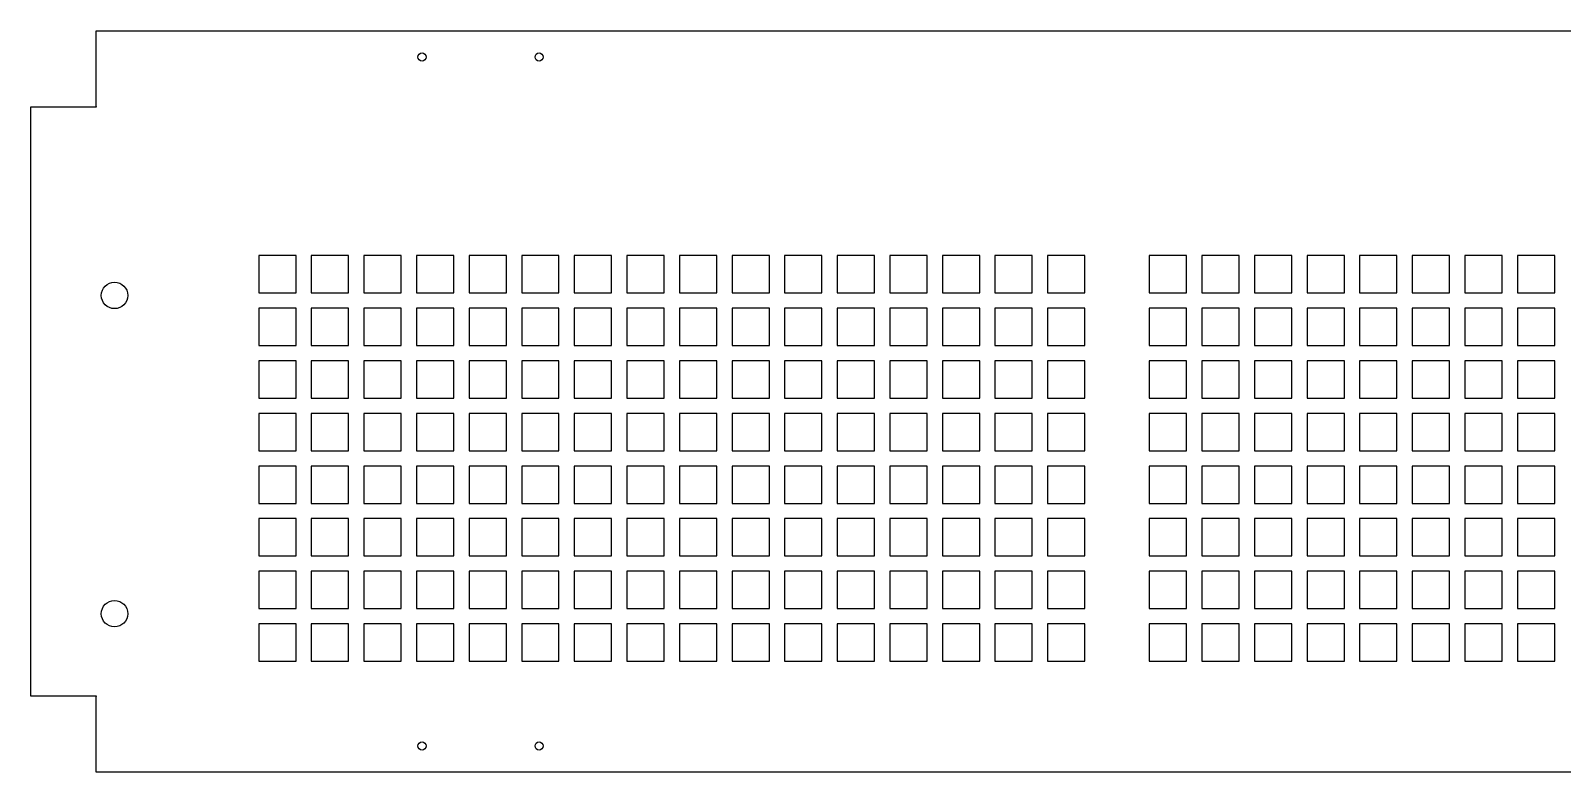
# Model space of a CAD drawing. Header units: inches. Extents: x -18.1 to 18.1, y -4.4 to 4.4.
# Drawn here: x -18.05 to 0, y -4.37 to 4.37 of the extents above; entities that cross this region are included whole.
import ezdxf

# ---------------------------------------------------------------- set-up
doc = ezdxf.new("R2010")
doc.units = ezdxf.units.IN
doc.header["$MEASUREMENT"] = 0

msp = doc.modelspace()

# ---------------------------------------------------------------- linework, layer by layer
at = {"color": 7, "linetype": 'Continuous', "lineweight": 25}
for p, q in [((-17.282, 3.476), (-17.282, 4.369)), ((-17.282, 4.369), (17.282, 4.369)), ((-18.054, -3.47), (-18.054, 3.47)), ((-18.054, 3.47), (-17.279, 3.47)), ((-17.279, 3.476), (-17.282, 3.476)), ((-17.279, 3.47), (-17.279, 3.476)), ((-14.925, 1.72), (-15.365, 1.72)), ((-15.365, 1.72), (-15.365, 1.28)), ((-14.925, 1.28), (-14.925, 1.72)), ((-14.305, 1.72), (-14.745, 1.72)), ((-14.745, 1.72), (-14.745, 1.28)), ((-14.305, 1.28), (-14.305, 1.72)), ((-13.685, 1.72), (-14.125, 1.72)), ((-14.125, 1.72), (-14.125, 1.28)), ((-13.685, 1.28), (-13.685, 1.72)), ((-13.065, 1.72), (-13.505, 1.72)), ((-13.505, 1.72), (-13.505, 1.28)), ((-13.065, 1.28), (-13.065, 1.72)), ((-12.445, 1.72), (-12.885, 1.72)), ((-12.885, 1.72), (-12.885, 1.28)), ((-12.445, 1.28), (-12.445, 1.72)), ((-11.825, 1.72), (-12.265, 1.72)), ((-12.265, 1.72), (-12.265, 1.28)), ((-11.825, 1.28), (-11.825, 1.72)), ((-11.205, 1.72), (-11.645, 1.72)), ((-11.645, 1.72), (-11.645, 1.28)), ((-11.205, 1.28), (-11.205, 1.72)), ((-10.585, 1.72), (-11.025, 1.72)), ((-11.025, 1.72), (-11.025, 1.28)), ((-10.585, 1.28), (-10.585, 1.72)), ((-9.965, 1.72), (-10.405, 1.72)), ((-10.405, 1.72), (-10.405, 1.28)), ((-9.965, 1.28), (-9.965, 1.72)), ((-9.345, 1.72), (-9.785, 1.72)), ((-9.785, 1.72), (-9.785, 1.28)), ((-9.345, 1.28), (-9.345, 1.72)), ((-8.725, 1.72), (-9.165, 1.72)), ((-9.165, 1.72), (-9.165, 1.28)), ((-8.725, 1.28), (-8.725, 1.72)), ((-8.105, 1.72), (-8.545, 1.72)), ((-8.545, 1.72), (-8.545, 1.28)), ((-8.105, 1.28), (-8.105, 1.72)), ((-7.485, 1.72), (-7.925, 1.72)), ((-7.925, 1.72), (-7.925, 1.28)), ((-7.485, 1.28), (-7.485, 1.72)), ((-6.865, 1.72), (-7.305, 1.72)), ((-7.305, 1.72), (-7.305, 1.28)), ((-6.865, 1.28), (-6.865, 1.72)), ((-6.245, 1.72), (-6.685, 1.72)), ((-6.685, 1.72), (-6.685, 1.28)), ((-6.245, 1.28), (-6.245, 1.72)), ((-5.625, 1.72), (-6.065, 1.72)), ((-6.065, 1.72), (-6.065, 1.28)), ((-5.625, 1.28), (-5.625, 1.72)), ((-4.425, 1.72), (-4.865, 1.72)), ((-4.865, 1.72), (-4.865, 1.28)), ((-4.425, 1.28), (-4.425, 1.72)), ((-3.805, 1.72), (-4.245, 1.72)), ((-4.245, 1.72), (-4.245, 1.28)), ((-3.805, 1.28), (-3.805, 1.72)), ((-3.185, 1.72), (-3.625, 1.72)), ((-3.625, 1.72), (-3.625, 1.28)), ((-3.185, 1.28), (-3.185, 1.72)), ((-2.565, 1.72), (-3.005, 1.72)), ((-3.005, 1.72), (-3.005, 1.28)), ((-2.565, 1.28), (-2.565, 1.72)), ((-1.945, 1.72), (-2.385, 1.72)), ((-2.385, 1.72), (-2.385, 1.28)), ((-1.945, 1.28), (-1.945, 1.72)), ((-1.325, 1.72), (-1.765, 1.72)), ((-1.765, 1.72), (-1.765, 1.28)), ((-1.325, 1.28), (-1.325, 1.72)), ((-0.705, 1.72), (-1.145, 1.72)), ((-1.145, 1.72), (-1.145, 1.28)), ((-0.705, 1.28), (-0.705, 1.72)), ((-0.085, 1.72), (-0.525, 1.72)), ((-0.525, 1.72), (-0.525, 1.28)), ((-0.085, 1.28), (-0.085, 1.72)), ((-15.365, 1.28), (-14.925, 1.28)), ((-14.745, 1.28), (-14.305, 1.28)), ((-14.125, 1.28), (-13.685, 1.28)), ((-13.505, 1.28), (-13.065, 1.28)), ((-12.885, 1.28), (-12.445, 1.28)), ((-12.265, 1.28), (-11.825, 1.28)), ((-11.645, 1.28), (-11.205, 1.28)), ((-11.025, 1.28), (-10.585, 1.28)), ((-10.405, 1.28), (-9.965, 1.28)), ((-9.785, 1.28), (-9.345, 1.28)), ((-9.165, 1.28), (-8.725, 1.28)), ((-8.545, 1.28), (-8.105, 1.28)), ((-7.925, 1.28), (-7.485, 1.28)), ((-7.305, 1.28), (-6.865, 1.28)), ((-6.685, 1.28), (-6.245, 1.28)), ((-6.065, 1.28), (-5.625, 1.28)), ((-4.865, 1.28), (-4.425, 1.28)), ((-4.245, 1.28), (-3.805, 1.28)), ((-3.625, 1.28), (-3.185, 1.28)), ((-3.005, 1.28), (-2.565, 1.28)), ((-2.385, 1.28), (-1.945, 1.28)), ((-1.765, 1.28), (-1.325, 1.28)), ((-1.145, 1.28), (-0.705, 1.28)), ((-0.525, 1.28), (-0.085, 1.28)), ((-14.925, 1.1), (-15.365, 1.1)), ((-15.365, 1.1), (-15.365, 0.66)), ((-14.925, 0.66), (-14.925, 1.1)), ((-14.305, 1.1), (-14.745, 1.1)), ((-14.745, 1.1), (-14.745, 0.66)), ((-14.305, 0.66), (-14.305, 1.1)), ((-13.685, 1.1), (-14.125, 1.1)), ((-14.125, 1.1), (-14.125, 0.66)), ((-13.685, 0.66), (-13.685, 1.1)), ((-13.065, 1.1), (-13.505, 1.1)), ((-13.505, 1.1), (-13.505, 0.66)), ((-13.065, 0.66), (-13.065, 1.1)), ((-12.445, 1.1), (-12.885, 1.1)), ((-12.885, 1.1), (-12.885, 0.66)), ((-12.445, 0.66), (-12.445, 1.1)), ((-11.825, 1.1), (-12.265, 1.1)), ((-12.265, 1.1), (-12.265, 0.66)), ((-11.825, 0.66), (-11.825, 1.1)), ((-11.205, 1.1), (-11.645, 1.1)), ((-11.645, 1.1), (-11.645, 0.66)), ((-11.205, 0.66), (-11.205, 1.1)), ((-10.585, 1.1), (-11.025, 1.1)), ((-11.025, 1.1), (-11.025, 0.66)), ((-10.585, 0.66), (-10.585, 1.1)), ((-9.965, 1.1), (-10.405, 1.1)), ((-10.405, 1.1), (-10.405, 0.66)), ((-9.965, 0.66), (-9.965, 1.1)), ((-9.345, 1.1), (-9.785, 1.1)), ((-9.785, 1.1), (-9.785, 0.66)), ((-9.345, 0.66), (-9.345, 1.1)), ((-8.725, 1.1), (-9.165, 1.1)), ((-9.165, 1.1), (-9.165, 0.66)), ((-8.725, 0.66), (-8.725, 1.1)), ((-8.105, 1.1), (-8.545, 1.1)), ((-8.545, 1.1), (-8.545, 0.66)), ((-8.105, 0.66), (-8.105, 1.1)), ((-7.485, 1.1), (-7.925, 1.1)), ((-7.925, 1.1), (-7.925, 0.66)), ((-7.485, 0.66), (-7.485, 1.1)), ((-6.865, 1.1), (-7.305, 1.1)), ((-7.305, 1.1), (-7.305, 0.66)), ((-6.865, 0.66), (-6.865, 1.1)), ((-6.245, 1.1), (-6.685, 1.1)), ((-6.685, 1.1), (-6.685, 0.66)), ((-6.245, 0.66), (-6.245, 1.1)), ((-5.625, 1.1), (-6.065, 1.1)), ((-6.065, 1.1), (-6.065, 0.66)), ((-5.625, 0.66), (-5.625, 1.1)), ((-4.425, 1.1), (-4.865, 1.1)), ((-4.865, 1.1), (-4.865, 0.66)), ((-4.425, 0.66), (-4.425, 1.1)), ((-3.805, 1.1), (-4.245, 1.1)), ((-4.245, 1.1), (-4.245, 0.66)), ((-3.805, 0.66), (-3.805, 1.1)), ((-3.185, 1.1), (-3.625, 1.1)), ((-3.625, 1.1), (-3.625, 0.66)), ((-3.185, 0.66), (-3.185, 1.1)), ((-2.565, 1.1), (-3.005, 1.1)), ((-3.005, 1.1), (-3.005, 0.66)), ((-2.565, 0.66), (-2.565, 1.1)), ((-1.945, 1.1), (-2.385, 1.1)), ((-2.385, 1.1), (-2.385, 0.66)), ((-1.945, 0.66), (-1.945, 1.1)), ((-1.325, 1.1), (-1.765, 1.1)), ((-1.765, 1.1), (-1.765, 0.66)), ((-1.325, 0.66), (-1.325, 1.1)), ((-0.705, 1.1), (-1.145, 1.1)), ((-1.145, 1.1), (-1.145, 0.66)), ((-0.705, 0.66), (-0.705, 1.1)), ((-0.085, 1.1), (-0.525, 1.1)), ((-0.525, 1.1), (-0.525, 0.66)), ((-0.085, 0.66), (-0.085, 1.1)), ((-15.365, 0.66), (-14.925, 0.66)), ((-14.745, 0.66), (-14.305, 0.66)), ((-14.125, 0.66), (-13.685, 0.66)), ((-13.505, 0.66), (-13.065, 0.66)), ((-12.885, 0.66), (-12.445, 0.66)), ((-12.265, 0.66), (-11.825, 0.66)), ((-11.645, 0.66), (-11.205, 0.66)), ((-11.025, 0.66), (-10.585, 0.66)), ((-10.405, 0.66), (-9.965, 0.66)), ((-9.785, 0.66), (-9.345, 0.66)), ((-9.165, 0.66), (-8.725, 0.66)), ((-8.545, 0.66), (-8.105, 0.66)), ((-7.925, 0.66), (-7.485, 0.66)), ((-7.305, 0.66), (-6.865, 0.66)), ((-6.685, 0.66), (-6.245, 0.66)), ((-6.065, 0.66), (-5.625, 0.66)), ((-4.865, 0.66), (-4.425, 0.66)), ((-4.245, 0.66), (-3.805, 0.66)), ((-3.625, 0.66), (-3.185, 0.66)), ((-3.005, 0.66), (-2.565, 0.66)), ((-2.385, 0.66), (-1.945, 0.66)), ((-1.765, 0.66), (-1.325, 0.66)), ((-1.145, 0.66), (-0.705, 0.66)), ((-0.525, 0.66), (-0.085, 0.66)), ((-14.925, 0.48), (-15.365, 0.48)), ((-15.365, 0.48), (-15.365, 0.04)), ((-14.925, 0.04), (-14.925, 0.48)), ((-14.305, 0.48), (-14.745, 0.48)), ((-14.745, 0.48), (-14.745, 0.04)), ((-14.305, 0.04), (-14.305, 0.48)), ((-13.685, 0.48), (-14.125, 0.48)), ((-14.125, 0.48), (-14.125, 0.04)), ((-13.685, 0.04), (-13.685, 0.48)), ((-13.065, 0.48), (-13.505, 0.48)), ((-13.505, 0.48), (-13.505, 0.04)), ((-13.065, 0.04), (-13.065, 0.48)), ((-12.445, 0.48), (-12.885, 0.48)), ((-12.885, 0.48), (-12.885, 0.04)), ((-12.445, 0.04), (-12.445, 0.48)), ((-11.825, 0.48), (-12.265, 0.48)), ((-12.265, 0.48), (-12.265, 0.04)), ((-11.825, 0.04), (-11.825, 0.48)), ((-11.205, 0.48), (-11.645, 0.48)), ((-11.645, 0.48), (-11.645, 0.04)), ((-11.205, 0.04), (-11.205, 0.48)), ((-10.585, 0.48), (-11.025, 0.48)), ((-11.025, 0.48), (-11.025, 0.04)), ((-10.585, 0.04), (-10.585, 0.48)), ((-9.965, 0.48), (-10.405, 0.48)), ((-10.405, 0.48), (-10.405, 0.04)), ((-9.965, 0.04), (-9.965, 0.48)), ((-9.345, 0.48), (-9.785, 0.48)), ((-9.785, 0.48), (-9.785, 0.04)), ((-9.345, 0.04), (-9.345, 0.48)), ((-8.725, 0.48), (-9.165, 0.48)), ((-9.165, 0.48), (-9.165, 0.04)), ((-8.725, 0.04), (-8.725, 0.48)), ((-8.105, 0.48), (-8.545, 0.48)), ((-8.545, 0.48), (-8.545, 0.04)), ((-8.105, 0.04), (-8.105, 0.48)), ((-7.485, 0.48), (-7.925, 0.48)), ((-7.925, 0.48), (-7.925, 0.04)), ((-7.485, 0.04), (-7.485, 0.48)), ((-6.865, 0.48), (-7.305, 0.48)), ((-7.305, 0.48), (-7.305, 0.04)), ((-6.865, 0.04), (-6.865, 0.48)), ((-6.245, 0.48), (-6.685, 0.48)), ((-6.685, 0.48), (-6.685, 0.04)), ((-6.245, 0.04), (-6.245, 0.48)), ((-5.625, 0.48), (-6.065, 0.48)), ((-6.065, 0.48), (-6.065, 0.04)), ((-5.625, 0.04), (-5.625, 0.48)), ((-4.425, 0.48), (-4.865, 0.48)), ((-4.865, 0.48), (-4.865, 0.04)), ((-4.425, 0.04), (-4.425, 0.48)), ((-3.805, 0.48), (-4.245, 0.48)), ((-4.245, 0.48), (-4.245, 0.04)), ((-3.805, 0.04), (-3.805, 0.48)), ((-3.185, 0.48), (-3.625, 0.48)), ((-3.625, 0.48), (-3.625, 0.04)), ((-3.185, 0.04), (-3.185, 0.48)), ((-2.565, 0.48), (-3.005, 0.48)), ((-3.005, 0.48), (-3.005, 0.04)), ((-2.565, 0.04), (-2.565, 0.48)), ((-1.945, 0.48), (-2.385, 0.48)), ((-2.385, 0.48), (-2.385, 0.04)), ((-1.945, 0.04), (-1.945, 0.48)), ((-1.325, 0.48), (-1.765, 0.48)), ((-1.765, 0.48), (-1.765, 0.04)), ((-1.325, 0.04), (-1.325, 0.48)), ((-0.705, 0.48), (-1.145, 0.48)), ((-1.145, 0.48), (-1.145, 0.04)), ((-0.705, 0.04), (-0.705, 0.48)), ((-0.085, 0.48), (-0.525, 0.48)), ((-0.525, 0.48), (-0.525, 0.04)), ((-0.085, 0.04), (-0.085, 0.48)), ((-15.365, 0.04), (-14.925, 0.04)), ((-14.745, 0.04), (-14.305, 0.04)), ((-14.125, 0.04), (-13.685, 0.04)), ((-13.505, 0.04), (-13.065, 0.04)), ((-12.885, 0.04), (-12.445, 0.04)), ((-12.265, 0.04), (-11.825, 0.04)), ((-11.645, 0.04), (-11.205, 0.04)), ((-11.025, 0.04), (-10.585, 0.04)), ((-10.405, 0.04), (-9.965, 0.04)), ((-9.785, 0.04), (-9.345, 0.04)), ((-9.165, 0.04), (-8.725, 0.04)), ((-8.545, 0.04), (-8.105, 0.04)), ((-7.925, 0.04), (-7.485, 0.04)), ((-7.305, 0.04), (-6.865, 0.04)), ((-6.685, 0.04), (-6.245, 0.04)), ((-6.065, 0.04), (-5.625, 0.04)), ((-4.865, 0.04), (-4.425, 0.04)), ((-4.245, 0.04), (-3.805, 0.04)), ((-3.625, 0.04), (-3.185, 0.04)), ((-3.005, 0.04), (-2.565, 0.04)), ((-2.385, 0.04), (-1.945, 0.04)), ((-1.765, 0.04), (-1.325, 0.04)), ((-1.145, 0.04), (-0.705, 0.04)), ((-0.525, 0.04), (-0.085, 0.04)), ((-14.925, -0.14), (-15.365, -0.14)), ((-15.365, -0.14), (-15.365, -0.58)), ((-14.925, -0.58), (-14.925, -0.14)), ((-14.305, -0.14), (-14.745, -0.14)), ((-14.745, -0.14), (-14.745, -0.58)), ((-14.305, -0.58), (-14.305, -0.14)), ((-13.685, -0.14), (-14.125, -0.14)), ((-14.125, -0.14), (-14.125, -0.58)), ((-13.685, -0.58), (-13.685, -0.14)), ((-13.065, -0.14), (-13.505, -0.14)), ((-13.505, -0.14), (-13.505, -0.58)), ((-13.065, -0.58), (-13.065, -0.14)), ((-12.445, -0.14), (-12.885, -0.14)), ((-12.885, -0.14), (-12.885, -0.58)), ((-12.445, -0.58), (-12.445, -0.14)), ((-11.825, -0.14), (-12.265, -0.14)), ((-12.265, -0.14), (-12.265, -0.58)), ((-11.825, -0.58), (-11.825, -0.14)), ((-11.205, -0.14), (-11.645, -0.14)), ((-11.645, -0.14), (-11.645, -0.58)), ((-11.205, -0.58), (-11.205, -0.14)), ((-10.585, -0.14), (-11.025, -0.14)), ((-11.025, -0.14), (-11.025, -0.58)), ((-10.585, -0.58), (-10.585, -0.14)), ((-9.965, -0.14), (-10.405, -0.14)), ((-10.405, -0.14), (-10.405, -0.58)), ((-9.965, -0.58), (-9.965, -0.14)), ((-9.345, -0.14), (-9.785, -0.14)), ((-9.785, -0.14), (-9.785, -0.58)), ((-9.345, -0.58), (-9.345, -0.14)), ((-8.725, -0.14), (-9.165, -0.14)), ((-9.165, -0.14), (-9.165, -0.58)), ((-8.725, -0.58), (-8.725, -0.14)), ((-8.105, -0.14), (-8.545, -0.14)), ((-8.545, -0.14), (-8.545, -0.58)), ((-8.105, -0.58), (-8.105, -0.14)), ((-7.485, -0.14), (-7.925, -0.14)), ((-7.925, -0.14), (-7.925, -0.58)), ((-7.485, -0.58), (-7.485, -0.14)), ((-6.865, -0.14), (-7.305, -0.14)), ((-7.305, -0.14), (-7.305, -0.58)), ((-6.865, -0.58), (-6.865, -0.14)), ((-6.245, -0.14), (-6.685, -0.14)), ((-6.685, -0.14), (-6.685, -0.58)), ((-6.245, -0.58), (-6.245, -0.14)), ((-5.625, -0.14), (-6.065, -0.14)), ((-6.065, -0.14), (-6.065, -0.58)), ((-5.625, -0.58), (-5.625, -0.14)), ((-4.425, -0.14), (-4.865, -0.14)), ((-4.865, -0.14), (-4.865, -0.58)), ((-4.425, -0.58), (-4.425, -0.14)), ((-3.805, -0.14), (-4.245, -0.14)), ((-4.245, -0.14), (-4.245, -0.58)), ((-3.805, -0.58), (-3.805, -0.14)), ((-3.185, -0.14), (-3.625, -0.14)), ((-3.625, -0.14), (-3.625, -0.58)), ((-3.185, -0.58), (-3.185, -0.14)), ((-2.565, -0.14), (-3.005, -0.14)), ((-3.005, -0.14), (-3.005, -0.58)), ((-2.565, -0.58), (-2.565, -0.14)), ((-1.945, -0.14), (-2.385, -0.14)), ((-2.385, -0.14), (-2.385, -0.58)), ((-1.945, -0.58), (-1.945, -0.14)), ((-1.325, -0.14), (-1.765, -0.14)), ((-1.765, -0.14), (-1.765, -0.58)), ((-1.325, -0.58), (-1.325, -0.14)), ((-0.705, -0.14), (-1.145, -0.14)), ((-1.145, -0.14), (-1.145, -0.58)), ((-0.705, -0.58), (-0.705, -0.14)), ((-0.085, -0.14), (-0.525, -0.14)), ((-0.525, -0.14), (-0.525, -0.58)), ((-0.085, -0.58), (-0.085, -0.14)), ((-15.365, -0.58), (-14.925, -0.58)), ((-14.745, -0.58), (-14.305, -0.58)), ((-14.125, -0.58), (-13.685, -0.58)), ((-13.505, -0.58), (-13.065, -0.58)), ((-12.885, -0.58), (-12.445, -0.58)), ((-12.265, -0.58), (-11.825, -0.58)), ((-11.645, -0.58), (-11.205, -0.58)), ((-11.025, -0.58), (-10.585, -0.58)), ((-10.405, -0.58), (-9.965, -0.58)), ((-9.785, -0.58), (-9.345, -0.58)), ((-9.165, -0.58), (-8.725, -0.58)), ((-8.545, -0.58), (-8.105, -0.58)), ((-7.925, -0.58), (-7.485, -0.58)), ((-7.305, -0.58), (-6.865, -0.58)), ((-6.685, -0.58), (-6.245, -0.58)), ((-6.065, -0.58), (-5.625, -0.58)), ((-4.865, -0.58), (-4.425, -0.58)), ((-4.245, -0.58), (-3.805, -0.58)), ((-3.625, -0.58), (-3.185, -0.58)), ((-3.005, -0.58), (-2.565, -0.58)), ((-2.385, -0.58), (-1.945, -0.58)), ((-1.765, -0.58), (-1.325, -0.58)), ((-1.145, -0.58), (-0.705, -0.58)), ((-0.525, -0.58), (-0.085, -0.58)), ((-14.925, -0.76), (-15.365, -0.76)), ((-15.365, -0.76), (-15.365, -1.2)), ((-14.925, -1.2), (-14.925, -0.76)), ((-14.305, -0.76), (-14.745, -0.76)), ((-14.745, -0.76), (-14.745, -1.2)), ((-14.305, -1.2), (-14.305, -0.76)), ((-13.685, -0.76), (-14.125, -0.76)), ((-14.125, -0.76), (-14.125, -1.2)), ((-13.685, -1.2), (-13.685, -0.76)), ((-13.065, -0.76), (-13.505, -0.76)), ((-13.505, -0.76), (-13.505, -1.2)), ((-13.065, -1.2), (-13.065, -0.76)), ((-12.445, -0.76), (-12.885, -0.76)), ((-12.885, -0.76), (-12.885, -1.2)), ((-12.445, -1.2), (-12.445, -0.76)), ((-11.825, -0.76), (-12.265, -0.76)), ((-12.265, -0.76), (-12.265, -1.2)), ((-11.825, -1.2), (-11.825, -0.76)), ((-11.205, -0.76), (-11.645, -0.76)), ((-11.645, -0.76), (-11.645, -1.2)), ((-11.205, -1.2), (-11.205, -0.76)), ((-10.585, -0.76), (-11.025, -0.76)), ((-11.025, -0.76), (-11.025, -1.2)), ((-10.585, -1.2), (-10.585, -0.76)), ((-9.965, -0.76), (-10.405, -0.76)), ((-10.405, -0.76), (-10.405, -1.2)), ((-9.965, -1.2), (-9.965, -0.76)), ((-9.345, -0.76), (-9.785, -0.76)), ((-9.785, -0.76), (-9.785, -1.2)), ((-9.345, -1.2), (-9.345, -0.76)), ((-8.725, -0.76), (-9.165, -0.76)), ((-9.165, -0.76), (-9.165, -1.2)), ((-8.725, -1.2), (-8.725, -0.76)), ((-8.105, -0.76), (-8.545, -0.76)), ((-8.545, -0.76), (-8.545, -1.2)), ((-8.105, -1.2), (-8.105, -0.76)), ((-7.485, -0.76), (-7.925, -0.76)), ((-7.925, -0.76), (-7.925, -1.2)), ((-7.485, -1.2), (-7.485, -0.76)), ((-6.865, -0.76), (-7.305, -0.76)), ((-7.305, -0.76), (-7.305, -1.2)), ((-6.865, -1.2), (-6.865, -0.76)), ((-6.245, -0.76), (-6.685, -0.76)), ((-6.685, -0.76), (-6.685, -1.2)), ((-6.245, -1.2), (-6.245, -0.76)), ((-5.625, -0.76), (-6.065, -0.76)), ((-6.065, -0.76), (-6.065, -1.2)), ((-5.625, -1.2), (-5.625, -0.76)), ((-4.425, -0.76), (-4.865, -0.76)), ((-4.865, -0.76), (-4.865, -1.2)), ((-4.425, -1.2), (-4.425, -0.76)), ((-3.805, -0.76), (-4.245, -0.76)), ((-4.245, -0.76), (-4.245, -1.2)), ((-3.805, -1.2), (-3.805, -0.76)), ((-3.185, -0.76), (-3.625, -0.76)), ((-3.625, -0.76), (-3.625, -1.2)), ((-3.185, -1.2), (-3.185, -0.76)), ((-2.565, -0.76), (-3.005, -0.76)), ((-3.005, -0.76), (-3.005, -1.2)), ((-2.565, -1.2), (-2.565, -0.76)), ((-1.945, -0.76), (-2.385, -0.76)), ((-2.385, -0.76), (-2.385, -1.2)), ((-1.945, -1.2), (-1.945, -0.76)), ((-1.325, -0.76), (-1.765, -0.76)), ((-1.765, -0.76), (-1.765, -1.2)), ((-1.325, -1.2), (-1.325, -0.76)), ((-0.705, -0.76), (-1.145, -0.76)), ((-1.145, -0.76), (-1.145, -1.2)), ((-0.705, -1.2), (-0.705, -0.76)), ((-0.085, -0.76), (-0.525, -0.76)), ((-0.525, -0.76), (-0.525, -1.2)), ((-0.085, -1.2), (-0.085, -0.76)), ((-15.365, -1.2), (-14.925, -1.2)), ((-14.745, -1.2), (-14.305, -1.2)), ((-14.125, -1.2), (-13.685, -1.2)), ((-13.505, -1.2), (-13.065, -1.2)), ((-12.885, -1.2), (-12.445, -1.2)), ((-12.265, -1.2), (-11.825, -1.2)), ((-11.645, -1.2), (-11.205, -1.2)), ((-11.025, -1.2), (-10.585, -1.2)), ((-10.405, -1.2), (-9.965, -1.2)), ((-9.785, -1.2), (-9.345, -1.2)), ((-9.165, -1.2), (-8.725, -1.2)), ((-8.545, -1.2), (-8.105, -1.2)), ((-7.925, -1.2), (-7.485, -1.2)), ((-7.305, -1.2), (-6.865, -1.2)), ((-6.685, -1.2), (-6.245, -1.2)), ((-6.065, -1.2), (-5.625, -1.2)), ((-4.865, -1.2), (-4.425, -1.2)), ((-4.245, -1.2), (-3.805, -1.2)), ((-3.625, -1.2), (-3.185, -1.2)), ((-3.005, -1.2), (-2.565, -1.2)), ((-2.385, -1.2), (-1.945, -1.2)), ((-1.765, -1.2), (-1.325, -1.2)), ((-1.145, -1.2), (-0.705, -1.2)), ((-0.525, -1.2), (-0.085, -1.2)), ((-14.925, -1.38), (-15.365, -1.38)), ((-15.365, -1.38), (-15.365, -1.82)), ((-14.925, -1.82), (-14.925, -1.38)), ((-14.305, -1.38), (-14.745, -1.38)), ((-14.745, -1.38), (-14.745, -1.82)), ((-14.305, -1.82), (-14.305, -1.38)), ((-13.685, -1.38), (-14.125, -1.38)), ((-14.125, -1.38), (-14.125, -1.82)), ((-13.685, -1.82), (-13.685, -1.38)), ((-13.065, -1.38), (-13.505, -1.38)), ((-13.505, -1.38), (-13.505, -1.82)), ((-13.065, -1.82), (-13.065, -1.38)), ((-12.445, -1.38), (-12.885, -1.38)), ((-12.885, -1.38), (-12.885, -1.82)), ((-12.445, -1.82), (-12.445, -1.38)), ((-11.825, -1.38), (-12.265, -1.38)), ((-12.265, -1.38), (-12.265, -1.82)), ((-11.825, -1.82), (-11.825, -1.38)), ((-11.205, -1.38), (-11.645, -1.38)), ((-11.645, -1.38), (-11.645, -1.82)), ((-11.205, -1.82), (-11.205, -1.38)), ((-10.585, -1.38), (-11.025, -1.38)), ((-11.025, -1.38), (-11.025, -1.82)), ((-10.585, -1.82), (-10.585, -1.38)), ((-9.965, -1.38), (-10.405, -1.38)), ((-10.405, -1.38), (-10.405, -1.82)), ((-9.965, -1.82), (-9.965, -1.38)), ((-9.345, -1.38), (-9.785, -1.38)), ((-9.785, -1.38), (-9.785, -1.82)), ((-9.345, -1.82), (-9.345, -1.38)), ((-8.725, -1.38), (-9.165, -1.38)), ((-9.165, -1.38), (-9.165, -1.82)), ((-8.725, -1.82), (-8.725, -1.38)), ((-8.105, -1.38), (-8.545, -1.38)), ((-8.545, -1.38), (-8.545, -1.82)), ((-8.105, -1.82), (-8.105, -1.38)), ((-7.485, -1.38), (-7.925, -1.38)), ((-7.925, -1.38), (-7.925, -1.82)), ((-7.485, -1.82), (-7.485, -1.38)), ((-6.865, -1.38), (-7.305, -1.38)), ((-7.305, -1.38), (-7.305, -1.82)), ((-6.865, -1.82), (-6.865, -1.38)), ((-6.245, -1.38), (-6.685, -1.38)), ((-6.685, -1.38), (-6.685, -1.82)), ((-6.245, -1.82), (-6.245, -1.38)), ((-5.625, -1.38), (-6.065, -1.38)), ((-6.065, -1.38), (-6.065, -1.82)), ((-5.625, -1.82), (-5.625, -1.38)), ((-4.425, -1.38), (-4.865, -1.38)), ((-4.865, -1.38), (-4.865, -1.82)), ((-4.425, -1.82), (-4.425, -1.38)), ((-3.805, -1.38), (-4.245, -1.38)), ((-4.245, -1.38), (-4.245, -1.82)), ((-3.805, -1.82), (-3.805, -1.38)), ((-3.185, -1.38), (-3.625, -1.38)), ((-3.625, -1.38), (-3.625, -1.82)), ((-3.185, -1.82), (-3.185, -1.38)), ((-2.565, -1.38), (-3.005, -1.38)), ((-3.005, -1.38), (-3.005, -1.82)), ((-2.565, -1.82), (-2.565, -1.38)), ((-1.945, -1.38), (-2.385, -1.38)), ((-2.385, -1.38), (-2.385, -1.82)), ((-1.945, -1.82), (-1.945, -1.38)), ((-1.325, -1.38), (-1.765, -1.38)), ((-1.765, -1.38), (-1.765, -1.82)), ((-1.325, -1.82), (-1.325, -1.38)), ((-0.705, -1.38), (-1.145, -1.38)), ((-1.145, -1.38), (-1.145, -1.82)), ((-0.705, -1.82), (-0.705, -1.38)), ((-0.085, -1.38), (-0.525, -1.38)), ((-0.525, -1.38), (-0.525, -1.82)), ((-0.085, -1.82), (-0.085, -1.38)), ((-15.365, -1.82), (-14.925, -1.82)), ((-14.745, -1.82), (-14.305, -1.82)), ((-14.125, -1.82), (-13.685, -1.82)), ((-13.505, -1.82), (-13.065, -1.82)), ((-12.885, -1.82), (-12.445, -1.82)), ((-12.265, -1.82), (-11.825, -1.82)), ((-11.645, -1.82), (-11.205, -1.82)), ((-11.025, -1.82), (-10.585, -1.82)), ((-10.405, -1.82), (-9.965, -1.82)), ((-9.785, -1.82), (-9.345, -1.82)), ((-9.165, -1.82), (-8.725, -1.82)), ((-8.545, -1.82), (-8.105, -1.82)), ((-7.925, -1.82), (-7.485, -1.82)), ((-7.305, -1.82), (-6.865, -1.82)), ((-6.685, -1.82), (-6.245, -1.82)), ((-6.065, -1.82), (-5.625, -1.82)), ((-4.865, -1.82), (-4.425, -1.82)), ((-4.245, -1.82), (-3.805, -1.82)), ((-3.625, -1.82), (-3.185, -1.82)), ((-3.005, -1.82), (-2.565, -1.82)), ((-2.385, -1.82), (-1.945, -1.82)), ((-1.765, -1.82), (-1.325, -1.82)), ((-1.145, -1.82), (-0.705, -1.82)), ((-0.525, -1.82), (-0.085, -1.82)), ((-14.925, -2), (-15.365, -2)), ((-15.365, -2), (-15.365, -2.44)), ((-14.925, -2.44), (-14.925, -2)), ((-14.305, -2), (-14.745, -2)), ((-14.745, -2), (-14.745, -2.44)), ((-14.305, -2.44), (-14.305, -2)), ((-13.685, -2), (-14.125, -2)), ((-14.125, -2), (-14.125, -2.44)), ((-13.685, -2.44), (-13.685, -2)), ((-13.065, -2), (-13.505, -2)), ((-13.505, -2), (-13.505, -2.44)), ((-13.065, -2.44), (-13.065, -2)), ((-12.445, -2), (-12.885, -2)), ((-12.885, -2), (-12.885, -2.44)), ((-12.445, -2.44), (-12.445, -2)), ((-11.825, -2), (-12.265, -2)), ((-12.265, -2), (-12.265, -2.44)), ((-11.825, -2.44), (-11.825, -2)), ((-11.205, -2), (-11.645, -2)), ((-11.645, -2), (-11.645, -2.44)), ((-11.205, -2.44), (-11.205, -2)), ((-10.585, -2), (-11.025, -2)), ((-11.025, -2), (-11.025, -2.44)), ((-10.585, -2.44), (-10.585, -2)), ((-9.965, -2), (-10.405, -2)), ((-10.405, -2), (-10.405, -2.44)), ((-9.965, -2.44), (-9.965, -2)), ((-9.345, -2), (-9.785, -2)), ((-9.785, -2), (-9.785, -2.44)), ((-9.345, -2.44), (-9.345, -2)), ((-8.725, -2), (-9.165, -2)), ((-9.165, -2), (-9.165, -2.44)), ((-8.725, -2.44), (-8.725, -2)), ((-8.105, -2), (-8.545, -2)), ((-8.545, -2), (-8.545, -2.44)), ((-8.105, -2.44), (-8.105, -2)), ((-7.485, -2), (-7.925, -2)), ((-7.925, -2), (-7.925, -2.44)), ((-7.485, -2.44), (-7.485, -2)), ((-6.865, -2), (-7.305, -2)), ((-7.305, -2), (-7.305, -2.44)), ((-6.865, -2.44), (-6.865, -2)), ((-6.245, -2), (-6.685, -2)), ((-6.685, -2), (-6.685, -2.44)), ((-6.245, -2.44), (-6.245, -2)), ((-5.625, -2), (-6.065, -2)), ((-6.065, -2), (-6.065, -2.44)), ((-5.625, -2.44), (-5.625, -2)), ((-4.425, -2), (-4.865, -2)), ((-4.865, -2), (-4.865, -2.44)), ((-4.425, -2.44), (-4.425, -2)), ((-3.805, -2), (-4.245, -2)), ((-4.245, -2), (-4.245, -2.44)), ((-3.805, -2.44), (-3.805, -2)), ((-3.185, -2), (-3.625, -2)), ((-3.625, -2), (-3.625, -2.44)), ((-3.185, -2.44), (-3.185, -2)), ((-2.565, -2), (-3.005, -2)), ((-3.005, -2), (-3.005, -2.44)), ((-2.565, -2.44), (-2.565, -2)), ((-1.945, -2), (-2.385, -2)), ((-2.385, -2), (-2.385, -2.44)), ((-1.945, -2.44), (-1.945, -2)), ((-1.325, -2), (-1.765, -2)), ((-1.765, -2), (-1.765, -2.44)), ((-1.325, -2.44), (-1.325, -2)), ((-0.705, -2), (-1.145, -2)), ((-1.145, -2), (-1.145, -2.44)), ((-0.705, -2.44), (-0.705, -2)), ((-0.085, -2), (-0.525, -2)), ((-0.525, -2), (-0.525, -2.44)), ((-0.085, -2.44), (-0.085, -2)), ((-15.365, -2.44), (-14.925, -2.44)), ((-14.745, -2.44), (-14.305, -2.44)), ((-14.125, -2.44), (-13.685, -2.44)), ((-13.505, -2.44), (-13.065, -2.44)), ((-12.885, -2.44), (-12.445, -2.44)), ((-12.265, -2.44), (-11.825, -2.44)), ((-11.645, -2.44), (-11.205, -2.44)), ((-11.025, -2.44), (-10.585, -2.44)), ((-10.405, -2.44), (-9.965, -2.44)), ((-9.785, -2.44), (-9.345, -2.44)), ((-9.165, -2.44), (-8.725, -2.44)), ((-8.545, -2.44), (-8.105, -2.44)), ((-7.925, -2.44), (-7.485, -2.44)), ((-7.305, -2.44), (-6.865, -2.44)), ((-6.685, -2.44), (-6.245, -2.44)), ((-6.065, -2.44), (-5.625, -2.44)), ((-4.865, -2.44), (-4.425, -2.44)), ((-4.245, -2.44), (-3.805, -2.44)), ((-3.625, -2.44), (-3.185, -2.44)), ((-3.005, -2.44), (-2.565, -2.44)), ((-2.385, -2.44), (-1.945, -2.44)), ((-1.765, -2.44), (-1.325, -2.44)), ((-1.145, -2.44), (-0.705, -2.44)), ((-0.525, -2.44), (-0.085, -2.44)), ((-14.925, -2.62), (-15.365, -2.62)), ((-15.365, -2.62), (-15.365, -3.06)), ((-14.925, -3.06), (-14.925, -2.62)), ((-14.305, -2.62), (-14.745, -2.62)), ((-14.745, -2.62), (-14.745, -3.06)), ((-14.305, -3.06), (-14.305, -2.62)), ((-13.685, -2.62), (-14.125, -2.62)), ((-14.125, -2.62), (-14.125, -3.06)), ((-13.685, -3.06), (-13.685, -2.62)), ((-13.065, -2.62), (-13.505, -2.62)), ((-13.505, -2.62), (-13.505, -3.06)), ((-13.065, -3.06), (-13.065, -2.62)), ((-12.445, -2.62), (-12.885, -2.62)), ((-12.885, -2.62), (-12.885, -3.06)), ((-12.445, -3.06), (-12.445, -2.62)), ((-11.825, -2.62), (-12.265, -2.62)), ((-12.265, -2.62), (-12.265, -3.06)), ((-11.825, -3.06), (-11.825, -2.62)), ((-11.205, -2.62), (-11.645, -2.62)), ((-11.645, -2.62), (-11.645, -3.06)), ((-11.205, -3.06), (-11.205, -2.62)), ((-10.585, -2.62), (-11.025, -2.62)), ((-11.025, -2.62), (-11.025, -3.06)), ((-10.585, -3.06), (-10.585, -2.62)), ((-9.965, -2.62), (-10.405, -2.62)), ((-10.405, -2.62), (-10.405, -3.06)), ((-9.965, -3.06), (-9.965, -2.62)), ((-9.345, -2.62), (-9.785, -2.62)), ((-9.785, -2.62), (-9.785, -3.06)), ((-9.345, -3.06), (-9.345, -2.62)), ((-8.725, -2.62), (-9.165, -2.62)), ((-9.165, -2.62), (-9.165, -3.06)), ((-8.725, -3.06), (-8.725, -2.62)), ((-8.105, -2.62), (-8.545, -2.62)), ((-8.545, -2.62), (-8.545, -3.06)), ((-8.105, -3.06), (-8.105, -2.62)), ((-7.485, -2.62), (-7.925, -2.62)), ((-7.925, -2.62), (-7.925, -3.06)), ((-7.485, -3.06), (-7.485, -2.62)), ((-6.865, -2.62), (-7.305, -2.62)), ((-7.305, -2.62), (-7.305, -3.06)), ((-6.865, -3.06), (-6.865, -2.62)), ((-6.245, -2.62), (-6.685, -2.62)), ((-6.685, -2.62), (-6.685, -3.06)), ((-6.245, -3.06), (-6.245, -2.62)), ((-5.625, -2.62), (-6.065, -2.62)), ((-6.065, -2.62), (-6.065, -3.06)), ((-5.625, -3.06), (-5.625, -2.62)), ((-4.425, -2.62), (-4.865, -2.62)), ((-4.865, -2.62), (-4.865, -3.06)), ((-4.425, -3.06), (-4.425, -2.62)), ((-3.805, -2.62), (-4.245, -2.62)), ((-4.245, -2.62), (-4.245, -3.06)), ((-3.805, -3.06), (-3.805, -2.62)), ((-3.185, -2.62), (-3.625, -2.62)), ((-3.625, -2.62), (-3.625, -3.06)), ((-3.185, -3.06), (-3.185, -2.62)), ((-2.565, -2.62), (-3.005, -2.62)), ((-3.005, -2.62), (-3.005, -3.06)), ((-2.565, -3.06), (-2.565, -2.62)), ((-1.945, -2.62), (-2.385, -2.62)), ((-2.385, -2.62), (-2.385, -3.06)), ((-1.945, -3.06), (-1.945, -2.62)), ((-1.325, -2.62), (-1.765, -2.62)), ((-1.765, -2.62), (-1.765, -3.06)), ((-1.325, -3.06), (-1.325, -2.62)), ((-0.705, -2.62), (-1.145, -2.62)), ((-1.145, -2.62), (-1.145, -3.06)), ((-0.705, -3.06), (-0.705, -2.62)), ((-0.085, -2.62), (-0.525, -2.62)), ((-0.525, -2.62), (-0.525, -3.06)), ((-0.085, -3.06), (-0.085, -2.62)), ((-15.365, -3.06), (-14.925, -3.06)), ((-14.745, -3.06), (-14.305, -3.06)), ((-14.125, -3.06), (-13.685, -3.06)), ((-13.505, -3.06), (-13.065, -3.06)), ((-12.885, -3.06), (-12.445, -3.06)), ((-12.265, -3.06), (-11.825, -3.06)), ((-11.645, -3.06), (-11.205, -3.06)), ((-11.025, -3.06), (-10.585, -3.06)), ((-10.405, -3.06), (-9.965, -3.06)), ((-9.785, -3.06), (-9.345, -3.06)), ((-9.165, -3.06), (-8.725, -3.06)), ((-8.545, -3.06), (-8.105, -3.06)), ((-7.925, -3.06), (-7.485, -3.06)), ((-7.305, -3.06), (-6.865, -3.06)), ((-6.685, -3.06), (-6.245, -3.06)), ((-6.065, -3.06), (-5.625, -3.06)), ((-4.865, -3.06), (-4.425, -3.06)), ((-4.245, -3.06), (-3.805, -3.06)), ((-3.625, -3.06), (-3.185, -3.06)), ((-3.005, -3.06), (-2.565, -3.06)), ((-2.385, -3.06), (-1.945, -3.06)), ((-1.765, -3.06), (-1.325, -3.06)), ((-1.145, -3.06), (-0.705, -3.06)), ((-0.525, -3.06), (-0.085, -3.06)), ((-17.279, -3.47), (-18.054, -3.47)), ((-17.282, -4.369), (-17.282, -3.476)), ((-17.282, -3.476), (-17.279, -3.476)), ((-17.279, -3.476), (-17.279, -3.47)), ((17.282, -4.369), (-17.282, -4.369))]:
    msp.add_line(p, q, dxfattribs=at)
for centre, radius in [((-13.44, 4.059), 0.0475), ((-12.06, 4.059), 0.0475), ((-17.065, 1.25), 0.156), ((-17.065, -2.5), 0.156), ((-13.44, -4.059), 0.0475), ((-12.06, -4.059), 0.0475)]:
    msp.add_circle(centre, radius, dxfattribs=at)

doc.saveas('drawing.dxf')
